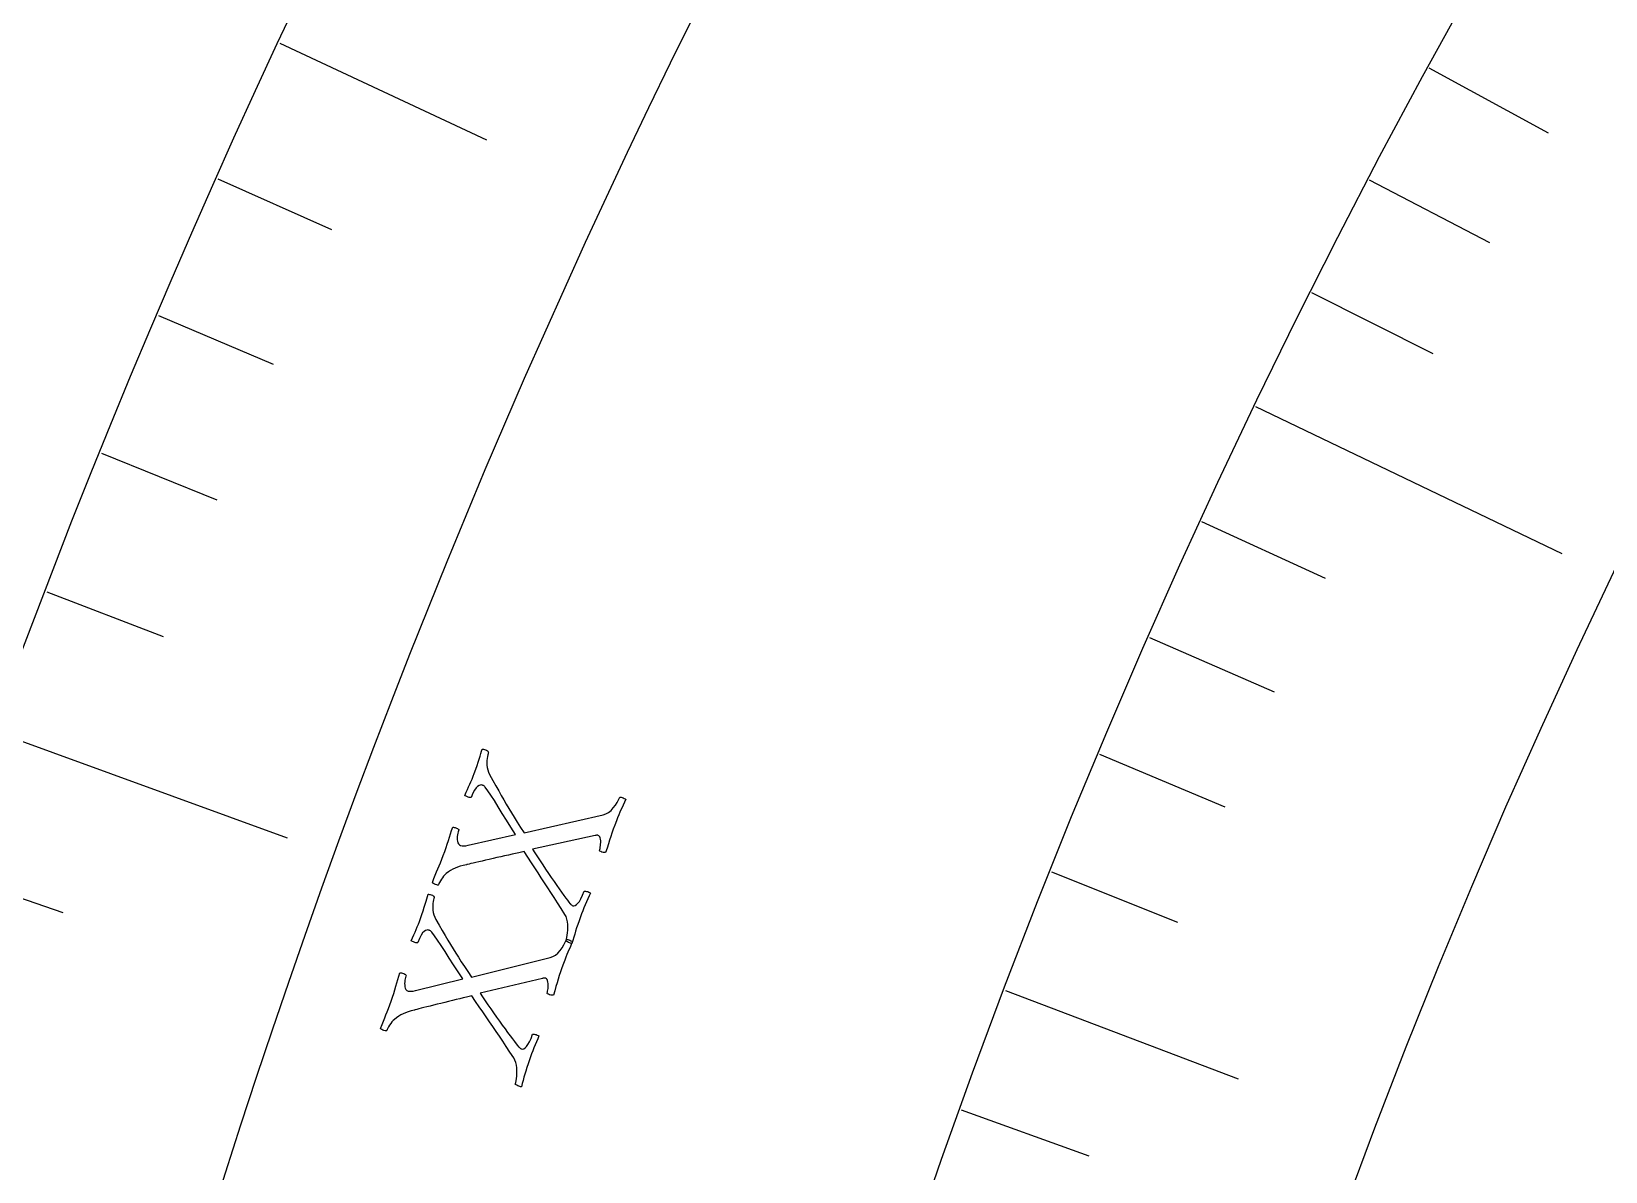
# Model space of a CAD drawing. Header units: millimetres. Extents: x -76 to 76, y -76 to 98.
# Drawn here: x -64.34 to -51.65, y 19.98 to 29.16 of the extents above; entities that cross this region are included whole.
import ezdxf

# ---------------------------------------------------------------- set-up
doc = ezdxf.new("R2010")
doc.units = ezdxf.units.MM
for name, color, linetype in [('ENGRAVE', 7, 'Continuous'), ('ENGRAVE_FINE', 8, 'Continuous'), ('TEXT', 5, 'Continuous')]:
    doc.layers.add(name, color=color, linetype=linetype)

msp = doc.modelspace()

# ---------------------------------------------------------------- linework, layer by layer
at = {"layer": 'ENGRAVE'}
for points in [[(-62.3358, 29.0677), (-60.669, 28.2904)], [(-54.4724, 26.1407), (-52.0057, 24.957)], [(-64.6321, 23.5241), (-62.2753, 22.6664)], [(-56.4888, 21.4381), (-54.613, 20.7261)]]:
    msp.add_lwpolyline(points, dxfattribs=at)
for radius in [74.48, 74.48, 72.485, 68.78, 68.78, 65.854, 60.42, 60.42, 57.228]:
    msp.add_circle((0, 0), radius, dxfattribs=at)
at = {"layer": 'ENGRAVE_FINE'}
for points in [[(-53.0768, 28.8691), (-52.1154, 28.3462)], [(-62.8337, 27.9753), (-61.9172, 27.5673)], [(-53.5571, 27.968), (-52.587, 27.4614)], [(-54.0224, 27.0585), (-53.0438, 26.5684)], [(-63.3123, 26.8745), (-62.3889, 26.4825)], [(-63.7717, 25.7654), (-62.8416, 25.3896)], [(-54.907, 25.2151), (-53.9124, 24.7583)], [(-64.2117, 24.6485), (-63.2751, 24.289)], [(-55.3261, 24.2817), (-54.3239, 23.8419)], [(-55.7295, 23.3409), (-54.7201, 22.9181)], [(-65.0328, 22.3926), (-64.0842, 22.066)], [(-56.1171, 22.393), (-55.1007, 21.9873)], [(-56.8444, 20.4765), (-55.8148, 20.1056)]]:
    msp.add_lwpolyline(points, dxfattribs=at)
at = {"layer": 'TEXT'}
for points in [[(-61.0175, 22.5262), (-61.006, 22.5578), (-60.9953, 22.5883), (-60.9854, 22.6175), (-60.9763, 22.6455), (-60.9677, 22.6728), (-60.9589, 22.6998), (-60.9502, 22.7265), (-60.9414, 22.753), (-60.9364, 22.7529), (-60.9298, 22.7517), (-60.9216, 22.7494), (-60.9117, 22.746), (-60.9026, 22.7421), (-60.8965, 22.7383), (-60.8934, 22.7345), (-60.8932, 22.7309), (-60.8956, 22.7238), (-60.8979, 22.7148), (-60.9004, 22.7041), (-60.9028, 22.6916), (-60.9047, 22.6783), (-60.9056, 22.6652), (-60.9054, 22.6521), (-60.9042, 22.6391), (-60.9012, 22.6273), (-60.8958, 22.6177), (-60.888, 22.6102), (-60.8777, 22.6048), (-60.8667, 22.6023), (-60.8531, 22.6018), (-60.837, 22.6035), (-60.8184, 22.6072), (-60.4354, 22.6938), (-60.4722, 22.7518), (-60.5078, 22.8083), (-60.5421, 22.8635), (-60.5751, 22.9172), (-60.6059, 22.9668), (-60.6335, 23.0096), (-60.6578, 23.0456), (-60.6789, 23.0748), (-60.6824, 23.0789), (-60.6861, 23.0824), (-60.69, 23.0854), (-60.6942, 23.0878), (-60.698, 23.0897), (-60.701, 23.0911), (-60.7031, 23.0921), (-60.7044, 23.0927), (-60.7113, 23.0938), (-60.7197, 23.0924), (-60.7295, 23.0885), (-60.7408, 23.082), (-60.753, 23.0707), (-60.7658, 23.0521), (-60.7789, 23.0263), (-60.7926, 22.9933), (-60.7955, 22.9917), (-60.8006, 22.9915), (-60.8078, 22.9927), (-60.817, 22.9954), (-60.8265, 22.9988), (-60.8344, 23.0022), (-60.8406, 23.0056), (-60.8451, 23.0091), (-60.8339, 23.0337), (-60.8233, 23.0568), (-60.8133, 23.0786), (-60.804, 23.0989), (-60.795, 23.1191), (-60.786, 23.1404), (-60.7769, 23.1628), (-60.7677, 23.1864), (-60.7555, 23.2191), (-60.7447, 23.2493), (-60.7353, 23.2769), (-60.7275, 23.3021), (-60.7206, 23.3249), (-60.7143, 23.3457), (-60.7085, 23.3643), (-60.7032, 23.3809), (-60.6984, 23.3809), (-60.6924, 23.3801), (-60.6852, 23.3784), (-60.6769, 23.3759), (-60.6687, 23.3725), (-60.662, 23.3684), (-60.657, 23.3634), (-60.6535, 23.3577), (-60.6551, 23.3527), (-60.6571, 23.345), (-60.6596, 23.3345), (-60.6625, 23.3212), (-60.6651, 23.3059), (-60.6666, 23.2895), (-60.667, 23.2718), (-60.6664, 23.2531), (-60.6642, 23.2337), (-60.6597, 23.2144), (-60.6531, 23.1952), (-60.6443, 23.1761), (-60.6182, 23.1295), (-60.5938, 23.0861), (-60.5713, 23.0458), (-60.5505, 23.0087), (-60.5305, 22.9733), (-60.5102, 22.9381), (-60.4895, 22.9033), (-60.4684, 22.8686), (-60.446, 22.8326), (-60.4216, 22.7936), (-60.3949, 22.7515), (-60.3662, 22.7063), (-59.7292, 22.8525), (-59.7067, 22.8599), (-59.6856, 22.8716), (-59.6658, 22.8875), (-59.6474, 22.9078), (-59.6309, 22.93), (-59.6168, 22.9519), (-59.6051, 22.9734), (-59.5958, 22.9946), (-59.5906, 22.9952), (-59.5842, 22.9944), (-59.5766, 22.9923), (-59.5677, 22.9888), (-59.5592, 22.9849), (-59.5527, 22.9817), (-59.5482, 22.9792), (-59.5458, 22.9773), (-59.5569, 22.9535), (-59.5673, 22.9313), (-59.5769, 22.9109), (-59.5857, 22.8921), (-59.5943, 22.8732), (-59.6033, 22.8521), (-59.6127, 22.829), (-59.6226, 22.8037), (-59.6357, 22.7688), (-59.6476, 22.7361), (-59.6583, 22.7056), (-59.6678, 22.6773), (-59.677, 22.6488), (-59.687, 22.618), (-59.6977, 22.5849), (-59.7092, 22.5494), (-59.7147, 22.548), (-59.7217, 22.5481), (-59.7302, 22.5498), (-59.7401, 22.553), (-59.7492, 22.557), (-59.7553, 22.5608), (-59.7584, 22.5645), (-59.7586, 22.5681), (-59.7566, 22.5743), (-59.7547, 22.5824), (-59.7528, 22.5924), (-59.7509, 22.6044), (-59.7496, 22.6172), (-59.7491, 22.63), (-59.7494, 22.6428), (-59.7507, 22.6555), (-59.7533, 22.667), (-59.7573, 22.6761), (-59.7629, 22.6828), (-59.7701, 22.687), (-59.7721, 22.6876), (-59.7745, 22.6879), (-59.7774, 22.6881), (-59.7808, 22.688), (-59.7842, 22.6878), (-59.7874, 22.6873), (-59.7903, 22.6865), (-59.7928, 22.6856), (-60.2983, 22.5755), (-60.2794, 22.5458), (-60.2593, 22.5147), (-60.2381, 22.4824), (-60.2157, 22.4487), (-60.1928, 22.4147), (-60.1701, 22.3811), (-60.1476, 22.348), (-60.1253, 22.3154), (-60.1037, 22.2841), (-60.0833, 22.2551), (-60.064, 22.2282), (-60.046, 22.2036), (-60.0298, 22.182), (-60.0163, 22.164), (-60.0054, 22.1499), (-59.9972, 22.1394), (-59.9956, 22.1377), (-59.9936, 22.1356), (-59.9912, 22.1331), (-59.9885, 22.1302), (-59.9854, 22.1273), (-59.982, 22.1248), (-59.9781, 22.1226), (-59.9739, 22.1208), (-59.9654, 22.1198), (-59.9558, 22.1227), (-59.9453, 22.1294), (-59.9336, 22.14), (-59.9213, 22.1555), (-59.9087, 22.1769), (-59.8957, 22.2041), (-59.8825, 22.2373), (-59.8773, 22.2381), (-59.8707, 22.2377), (-59.8629, 22.2362), (-59.8536, 22.2336), (-59.8448, 22.2305), (-59.8382, 22.2276), (-59.8338, 22.2249), (-59.8316, 22.2224), (-59.8422, 22.1992), (-59.8527, 22.1757), (-59.8632, 22.1519), (-59.8737, 22.1279), (-59.8839, 22.1038), (-59.8937, 22.0797), (-59.9031, 22.0558), (-59.9121, 22.032), (-59.9238, 21.9996), (-59.9342, 21.9696), (-59.9434, 21.9419), (-59.9514, 21.9164), (-59.9588, 21.8919), (-59.9662, 21.8669), (-59.9737, 21.8414), (-59.9812, 21.8154), (-59.9868, 21.8159), (-59.9933, 21.8175), (-60.0007, 21.8204), (-60.009, 21.8245), (-60.0169, 21.8288), (-60.023, 21.8323), (-60.0272, 21.8351), (-60.0296, 21.837), (-60.028, 21.8425), (-60.0259, 21.8519), (-60.0233, 21.8652), (-60.0201, 21.8825), (-60.0171, 21.9023), (-60.0152, 21.9233), (-60.0145, 21.9454), (-60.0147, 21.9686), (-60.0168, 21.9916), (-60.0214, 22.0128), (-60.0285, 22.0324), (-60.0381, 22.0503), (-60.068, 22.0975), (-60.0967, 22.1425), (-60.1241, 22.1854), (-60.1503, 22.2261), (-60.176, 22.2657), (-60.2018, 22.3053), (-60.2277, 22.3448), (-60.2538, 22.3843), (-60.2804, 22.4246), (-60.308, 22.4667), (-60.3365, 22.5106), (-60.366, 22.5563), (-60.3867, 22.5522), (-60.4099, 22.5472), (-60.4355, 22.5415), (-60.4636, 22.5351), (-60.4931, 22.5282), (-60.5233, 22.5214), (-60.5541, 22.5145), (-60.5856, 22.5075), (-60.6168, 22.5006), (-60.6471, 22.4938), (-60.6762, 22.4871), (-60.7043, 22.4805), (-60.7307, 22.4743), (-60.7545, 22.4687), (-60.7759, 22.4636), (-60.7948, 22.4592), (-60.8102, 22.4555), (-60.8212, 22.4529), (-60.8278, 22.4514), (-60.83, 22.4508), (-60.8571, 22.4447), (-60.8815, 22.4381), (-60.9034, 22.4308), (-60.9228, 22.423), (-60.9407, 22.4141), (-60.9585, 22.4038), (-60.976, 22.392), (-60.9933, 22.3787), (-61.0044, 22.3691), (-61.0147, 22.3583), (-61.0243, 22.3463), (-61.0331, 22.3332), (-61.041, 22.3203), (-61.0474, 22.3087), (-61.0524, 22.2985), (-61.0561, 22.2897), (-61.0585, 22.2871), (-61.0634, 22.2863), (-61.0705, 22.2874), (-61.08, 22.2903), (-61.0896, 22.2943), (-61.097, 22.2986), (-61.1024, 22.3031), (-61.1057, 22.3079), (-61.0934, 22.3387), (-61.0818, 22.3671), (-61.0709, 22.3931), (-61.0608, 22.4167), (-61.0508, 22.4404), (-61.0403, 22.4665), (-61.0292, 22.4951), (-61.0175, 22.5262)], [(-61.4383, 21.352), (-61.4274, 21.3839), (-61.4172, 21.4145), (-61.4079, 21.4439), (-61.3994, 21.4721), (-61.3912, 21.4995), (-61.383, 21.5267), (-61.3748, 21.5536), (-61.3665, 21.5802), (-61.3615, 21.5802), (-61.3548, 21.5792), (-61.3466, 21.577), (-61.3367, 21.5738), (-61.3275, 21.5701), (-61.3213, 21.5663), (-61.3181, 21.5627), (-61.3179, 21.5591), (-61.3201, 21.5519), (-61.3223, 21.5429), (-61.3245, 21.5321), (-61.3267, 21.5196), (-61.3284, 21.5063), (-61.329, 21.4931), (-61.3286, 21.48), (-61.3271, 21.4671), (-61.3239, 21.4554), (-61.3183, 21.4458), (-61.3103, 21.4385), (-61.3, 21.4333), (-61.2889, 21.431), (-61.2753, 21.4308), (-61.2593, 21.4327), (-61.2407, 21.4369), (-60.8595, 21.5307), (-60.8974, 21.588), (-60.934, 21.6439), (-60.9694, 21.6983), (-61.0035, 21.7514), (-61.0352, 21.8004), (-61.0636, 21.8427), (-61.0886, 21.8782), (-61.1102, 21.907), (-61.1138, 21.911), (-61.1176, 21.9145), (-61.1215, 21.9174), (-61.1257, 21.9197), (-61.1296, 21.9215), (-61.1326, 21.9229), (-61.1347, 21.9239), (-61.1361, 21.9244), (-61.143, 21.9254), (-61.1513, 21.9238), (-61.1611, 21.9197), (-61.1722, 21.913), (-61.1843, 21.9015), (-61.1966, 21.8827), (-61.2093, 21.8566), (-61.2223, 21.8233), (-61.2252, 21.8217), (-61.2303, 21.8214), (-61.2375, 21.8225), (-61.2468, 21.825), (-61.2564, 21.8282), (-61.2643, 21.8314), (-61.2705, 21.8348), (-61.2752, 21.8381), (-61.2644, 21.8629), (-61.2542, 21.8863), (-61.2447, 21.9082), (-61.2358, 21.9287), (-61.2272, 21.949), (-61.2185, 21.9705), (-61.2099, 21.9931), (-61.2011, 22.0169), (-61.1895, 22.0498), (-61.1793, 22.0802), (-61.1705, 22.108), (-61.1631, 22.1333), (-61.1567, 22.1563), (-61.1508, 22.1771), (-61.1453, 22.1959), (-61.1404, 22.2126), (-61.1356, 22.2127), (-61.1296, 22.2119), (-61.1224, 22.2104), (-61.1139, 22.208), (-61.1057, 22.2049), (-61.099, 22.2008), (-61.0939, 22.196), (-61.0903, 22.1903), (-61.0918, 22.1853), (-61.0936, 22.1775), (-61.0959, 22.167), (-61.0986, 22.1536), (-61.1008, 22.1383), (-61.102, 22.1219), (-61.1021, 22.1042), (-61.1011, 22.0855), (-61.0985, 22.0662), (-61.0937, 22.047), (-61.0867, 22.0279), (-61.0776, 22.0089), (-61.0505, 21.9629), (-61.0254, 21.9199), (-61.002, 21.8801), (-60.9806, 21.8434), (-60.9599, 21.8083), (-60.9389, 21.7736), (-60.9175, 21.7391), (-60.8958, 21.7049), (-60.8728, 21.6694), (-60.8475, 21.6308), (-60.8201, 21.5892), (-60.7905, 21.5446), (-60.1565, 21.703), (-60.1341, 21.7108), (-60.1132, 21.7229), (-60.0937, 21.7392), (-60.0757, 21.7598), (-60.0596, 21.7823), (-60.046, 21.8045), (-60.0347, 21.8262), (-60.0258, 21.8476), (-60.0206, 21.8483), (-60.0142, 21.8476), (-60.0065, 21.8456), (-59.9975, 21.8423), (-59.989, 21.8386), (-59.9824, 21.8356), (-59.9779, 21.8331), (-59.9754, 21.8313), (-59.9861, 21.8072), (-59.9961, 21.7848), (-60.0053, 21.7642), (-60.0137, 21.7453), (-60.0219, 21.7262), (-60.0305, 21.705), (-60.0395, 21.6817), (-60.0489, 21.6562), (-60.0614, 21.6211), (-60.0726, 21.5882), (-60.0827, 21.5575), (-60.0917, 21.5289), (-60.1003, 21.5003), (-60.1097, 21.4693), (-60.1198, 21.436), (-60.1306, 21.4003), (-60.1361, 21.3988), (-60.1431, 21.3988), (-60.1516, 21.4003), (-60.1615, 21.4033), (-60.1707, 21.4071), (-60.1769, 21.4108), (-60.1801, 21.4144), (-60.1804, 21.418), (-60.1785, 21.4243), (-60.1767, 21.4324), (-60.175, 21.4425), (-60.1734, 21.4544), (-60.1723, 21.4673), (-60.172, 21.4801), (-60.1727, 21.4929), (-60.1742, 21.5056), (-60.1769, 21.517), (-60.1812, 21.5261), (-60.1869, 21.5326), (-60.1941, 21.5367), (-60.1961, 21.5372), (-60.1986, 21.5375), (-60.2015, 21.5376), (-60.2049, 21.5375), (-60.2083, 21.5372), (-60.2115, 21.5366), (-60.2143, 21.5358), (-60.2169, 21.5348), (-60.7201, 21.4151), (-60.7006, 21.3857), (-60.68, 21.3551), (-60.6581, 21.3232), (-60.6351, 21.2899), (-60.6116, 21.2563), (-60.5882, 21.2232), (-60.5651, 21.1905), (-60.5422, 21.1584), (-60.52, 21.1275), (-60.499, 21.0988), (-60.4792, 21.0724), (-60.4607, 21.0481), (-60.4441, 21.0268), (-60.4303, 21.0091), (-60.4191, 20.9952), (-60.4107, 20.9849), (-60.409, 20.9832), (-60.407, 20.9811), (-60.4046, 20.9787), (-60.4019, 20.9758), (-60.3987, 20.973), (-60.3952, 20.9705), (-60.3913, 20.9685), (-60.387, 20.9667), (-60.3785, 20.9659), (-60.369, 20.9689), (-60.3586, 20.9759), (-60.3471, 20.9867), (-60.3351, 21.0024), (-60.3229, 21.024), (-60.3105, 21.0515), (-60.2979, 21.0849), (-60.2927, 21.0858), (-60.2862, 21.0856), (-60.2783, 21.0842), (-60.269, 21.0818), (-60.2601, 21.0789), (-60.2535, 21.0761), (-60.249, 21.0735), (-60.2467, 21.071), (-60.2569, 21.0476), (-60.267, 21.0239), (-60.277, 20.9999), (-60.287, 20.9757), (-60.2968, 20.9514), (-60.3061, 20.9272), (-60.315, 20.9031), (-60.3235, 20.8791), (-60.3346, 20.8465), (-60.3445, 20.8163), (-60.3532, 20.7884), (-60.3607, 20.7628), (-60.3676, 20.7381), (-60.3745, 20.713), (-60.3815, 20.6873), (-60.3885, 20.6612), (-60.3941, 20.6616), (-60.4006, 20.6631), (-60.4081, 20.6658), (-60.4165, 20.6698), (-60.4245, 20.674), (-60.4306, 20.6774), (-60.4349, 20.68), (-60.4373, 20.6819), (-60.4359, 20.6874), (-60.4339, 20.6968), (-60.4315, 20.7102), (-60.4286, 20.7276), (-60.4261, 20.7474), (-60.4246, 20.7684), (-60.4242, 20.7905), (-60.425, 20.8137), (-60.4275, 20.8367), (-60.4325, 20.8578), (-60.4399, 20.8773), (-60.4499, 20.8949), (-60.4807, 20.9416), (-60.5102, 20.9861), (-60.5385, 21.0284), (-60.5655, 21.0686), (-60.5919, 21.1077), (-60.6185, 21.1468), (-60.6451, 21.1858), (-60.672, 21.2247), (-60.6993, 21.2646), (-60.7277, 21.3062), (-60.757, 21.3495), (-60.7874, 21.3946), (-60.8081, 21.3901), (-60.8312, 21.3847), (-60.8567, 21.3785), (-60.8846, 21.3715), (-60.914, 21.3641), (-60.944, 21.3566), (-60.9747, 21.3492), (-61.006, 21.3416), (-61.0372, 21.3341), (-61.0672, 21.3267), (-61.0963, 21.3195), (-61.1242, 21.3124), (-61.1505, 21.3056), (-61.1742, 21.2995), (-61.1955, 21.2941), (-61.2142, 21.2892), (-61.2296, 21.2853), (-61.2406, 21.2825), (-61.2472, 21.2808), (-61.2494, 21.2802), (-61.2763, 21.2736), (-61.3006, 21.2665), (-61.3224, 21.2588), (-61.3416, 21.2506), (-61.3593, 21.2414), (-61.3769, 21.2308), (-61.3942, 21.2186), (-61.4113, 21.205), (-61.4221, 21.1952), (-61.4322, 21.1842), (-61.4415, 21.1721), (-61.4502, 21.1588), (-61.4577, 21.1457), (-61.4639, 21.134), (-61.4688, 21.1237), (-61.4723, 21.1148), (-61.4747, 21.1121), (-61.4795, 21.1113), (-61.4866, 21.1122), (-61.4962, 21.115), (-61.5058, 21.1188), (-61.5134, 21.1229), (-61.5189, 21.1273), (-61.5223, 21.132), (-61.5105, 21.1631), (-61.4995, 21.1917), (-61.4891, 21.2179), (-61.4795, 21.2417), (-61.4699, 21.2656), (-61.4599, 21.2919), (-61.4493, 21.3207), (-61.4383, 21.352)]]:
    msp.add_lwpolyline(points, close=True, dxfattribs=at)

doc.saveas('drawing.dxf')
